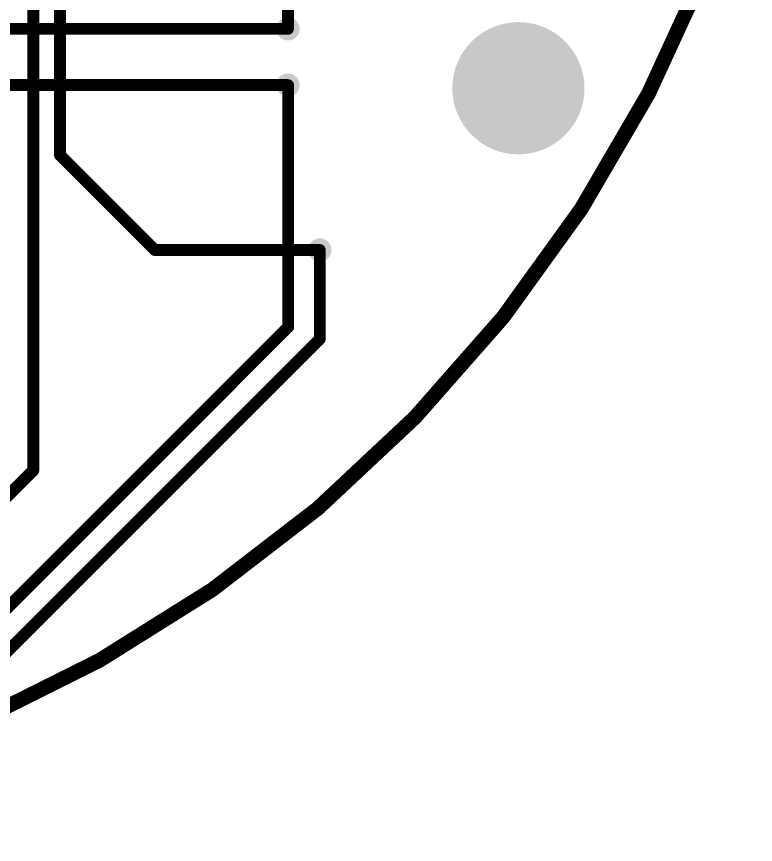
# Model space of a CAD drawing. Header units: millimetres. Extents: x -1.41 to 1.35, y -0.13 to 2.68.
# Drawn here: x 0.6 to 1.348, y -0.126 to 0.712 of the extents above; entities that cross this region are included whole.
import ezdxf

# ---------------------------------------------------------------- set-up
doc = ezdxf.new("R2010")
doc.units = ezdxf.units.MM
doc.header["$MEASUREMENT"] = 0
for name, color, linetype in [('BottomLayer', 5, 'Continuous'), ('BottomSolder', 6, 'Continuous'), ('Mechanical2', 216, 'Continuous'), ('MultiLayer', 9, 'Continuous'), ('PadHoleLayer', 156, 'Continuous'), ('TopLayer', 1, 'Continuous'), ('TopSolder', 216, 'Continuous'), ('ViaHoleLayer', 16, 'Continuous')]:
    doc.layers.add(name, color=color, linetype=linetype)

msp = doc.modelspace()

# ---------------------------------------------------------------- hatches: boundary and pattern name
at = {"layer": 'BottomLayer'}
h = msp.add_hatch(color=5, dxfattribs=at)
edge = h.paths.add_edge_path()
edge.add_arc((0.87481, 0.69989), 0.01181, 0, 360)
h = msp.add_hatch(color=5, dxfattribs=at)
edge = h.paths.add_edge_path()
edge.add_arc((1.1081, 0.63976), 0.05906, 0, 360)
h = msp.add_hatch(color=5, dxfattribs=at)
edge = h.paths.add_edge_path()
edge.add_arc((0.87481, 0.64293), 0.01181, 0, 360)
h = msp.add_hatch(color=5, dxfattribs=at)
edge = h.paths.add_edge_path()
edge.add_arc((0.907, 0.476), 0.01181, 0, 360)
at = {"layer": 'BottomSolder'}
h = msp.add_hatch(color=6, dxfattribs=at)
edge = h.paths.add_edge_path()
edge.add_arc((1.1081, 0.63976), 0.06306, 0, 360)
at = {"layer": 'MultiLayer'}
h = msp.add_hatch(color=9, dxfattribs=at)
edge = h.paths.add_edge_path()
edge.add_arc((1.1081, 0.63976), 0.05906, 0, 360)
at = {"layer": 'PadHoleLayer'}
h = msp.add_hatch(color=156, dxfattribs=at)
edge = h.paths.add_edge_path()
edge.add_arc((1.1081, 0.63976), 0.06693, 0, 360)
at = {"layer": 'TopLayer'}
h = msp.add_hatch(color=1, dxfattribs=at)
edge = h.paths.add_edge_path()
edge.add_arc((0.87481, 0.69989), 0.01181, 0, 360)
h = msp.add_hatch(color=1, dxfattribs=at)
edge = h.paths.add_edge_path()
edge.add_arc((1.1081, 0.63976), 0.05906, 0, 360)
h = msp.add_hatch(color=1, dxfattribs=at)
edge = h.paths.add_edge_path()
edge.add_arc((0.87481, 0.64293), 0.01181, 0, 360)
h = msp.add_hatch(color=1, dxfattribs=at)
edge = h.paths.add_edge_path()
edge.add_arc((0.907, 0.476), 0.01181, 0, 360)
at = {"layer": 'TopSolder'}
h = msp.add_hatch(color=216, dxfattribs=at)
edge = h.paths.add_edge_path()
edge.add_arc((1.1081, 0.63976), 0.06306, 0, 360)
at = {"layer": 'ViaHoleLayer'}
h = msp.add_hatch(color=16, dxfattribs=at)
edge = h.paths.add_edge_path()
edge.add_arc((0.87481, 0.69989), 0.00591, 0, 360)
h = msp.add_hatch(color=16, dxfattribs=at)
edge = h.paths.add_edge_path()
edge.add_arc((0.87481, 0.64293), 0.00591, 0, 360)
h = msp.add_hatch(color=16, dxfattribs=at)
edge = h.paths.add_edge_path()
edge.add_arc((0.907, 0.476), 0.00591, 0, 360)

# ---------------------------------------------------------------- linework, layer by layer
at = {"layer": 'BottomLayer', "const_width": 0.012}
for points in [[(0.87481, 0.69989), (0.87481, 1.06772)], [(0.617, 0.253), (0.617, 0.999)], [(0.644, 0.572), (0.644, 0.748)], [(0.644, 0.572), (0.74, 0.476)], [(0.74, 0.476), (0.907, 0.476)], [(0.486, 0.122), (0.617, 0.253)]]:
    msp.add_lwpolyline(points, dxfattribs=at)
at = {"layer": 'BottomLayer', "const_width": 0.006}
for points in [[(0.87181, 0.69989, 1), (0.87781, 0.69989, 1)], [(0.641, 0.572, 1), (0.647, 0.572, 1)], [(0.641, 0.572, 1), (0.647, 0.572, 1)], [(0.737, 0.476, 1), (0.743, 0.476, 1)], [(0.737, 0.476, 1), (0.743, 0.476, 1)], [(0.904, 0.476, 1), (0.91, 0.476, 1)], [(0.614, 0.253, 1), (0.62, 0.253, 1)], [(0.614, 0.253, 1), (0.62, 0.253, 1)]]:
    msp.add_lwpolyline(points, format="xyb", close=True, dxfattribs=at)
at = {"layer": 'Mechanical2', "const_width": 0.015}
msp.add_lwpolyline([(1.3406, 0.88433, -6.818913), (1.33695, 1.68692)], format="xyb", dxfattribs=at)
at = {"layer": 'TopLayer', "const_width": 0.012}
for points in [[(-0.00036, 0.69989), (0.87481, 0.69989)], [(0.51793, 0.64293), (0.87481, 0.64293)], [(0.87481, 0.64293), (0.875, 0.64274)], [(0.875, 0.398), (0.875, 0.64274)], [(0.907, 0.386), (0.907, 0.476)], [(0.538, 0.061), (0.875, 0.398)], [(0.549, 0.028), (0.907, 0.386)]]:
    msp.add_lwpolyline(points, dxfattribs=at)
at = {"layer": 'TopLayer', "const_width": 0.006}
for points in [[(0.87181, 0.69989, 1), (0.87781, 0.69989, 1)], [(0.87181, 0.64293, 1), (0.87781, 0.64293, 1)], [(0.87181, 0.64293, 1), (0.87781, 0.64293, 1)], [(0.872, 0.64274, 1), (0.878, 0.64274, 1)], [(0.872, 0.64274, 1), (0.878, 0.64274, 1)], [(0.904, 0.476, 1), (0.91, 0.476, 1)], [(0.872, 0.398, 1), (0.878, 0.398, 1)], [(0.872, 0.398, 1), (0.878, 0.398, 1)], [(0.904, 0.386, 1), (0.91, 0.386, 1)], [(0.904, 0.386, 1), (0.91, 0.386, 1)]]:
    msp.add_lwpolyline(points, format="xyb", close=True, dxfattribs=at)

doc.saveas('drawing.dxf')
